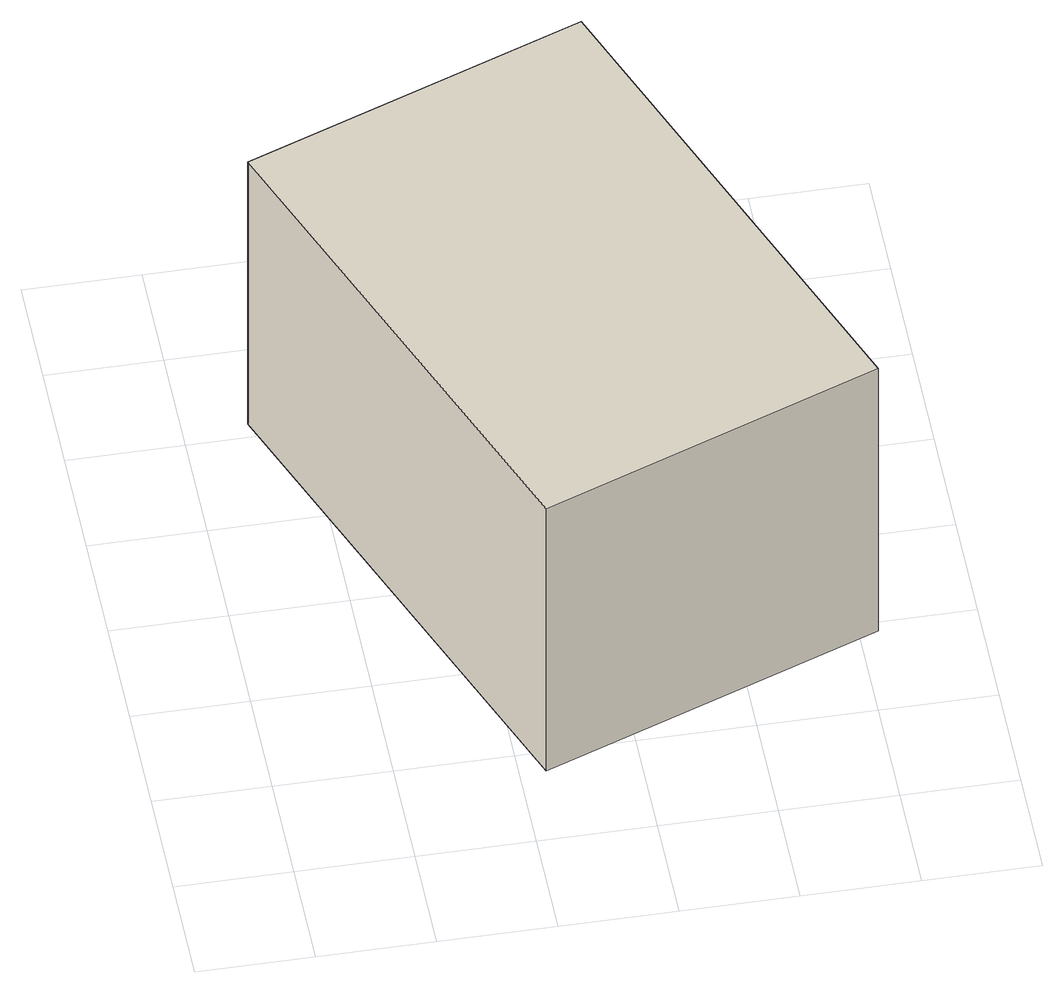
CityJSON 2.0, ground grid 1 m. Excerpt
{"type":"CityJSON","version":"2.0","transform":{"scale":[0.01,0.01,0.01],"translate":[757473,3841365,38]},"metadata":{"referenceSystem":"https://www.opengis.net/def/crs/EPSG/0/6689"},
"CityObjects":{
"building1":{"type":"Building","attributes":{"class":"3001","usage":"461","measuredHeight":-9999,"BuildingDetailAttribute.totalFloorArea":-9999,"BuildingDetailAttribute.buildingFootprintArea":-9999,"BuildingDetailAttribute.buildingStructureType":"611","BuildingDetailAttribute.buildingStructureOrgType":"28","BuildingDetailAttribute.orgUsage":"Null","BuildingDetailAttribute.surveyYear":"0001","BuildingIDAttribute.prefecture":"32","BuildingIDAttribute.city":"32204"},"geometry":[{"type":"Solid","lod":"1","boundaries":[[[[0,1,2,3]],[[2,4,5,3]],[[1,6,4,2]],[[0,7,6,1]],[[3,5,7,0]],[[4,6,7,5]]]]}]}
},
"vertices":[
[54,515,45],[349,627,45],[516,190,45],[222,78,45],[516,190,345],[222,78,345],[349,627,345],[54,515,345]
]}
